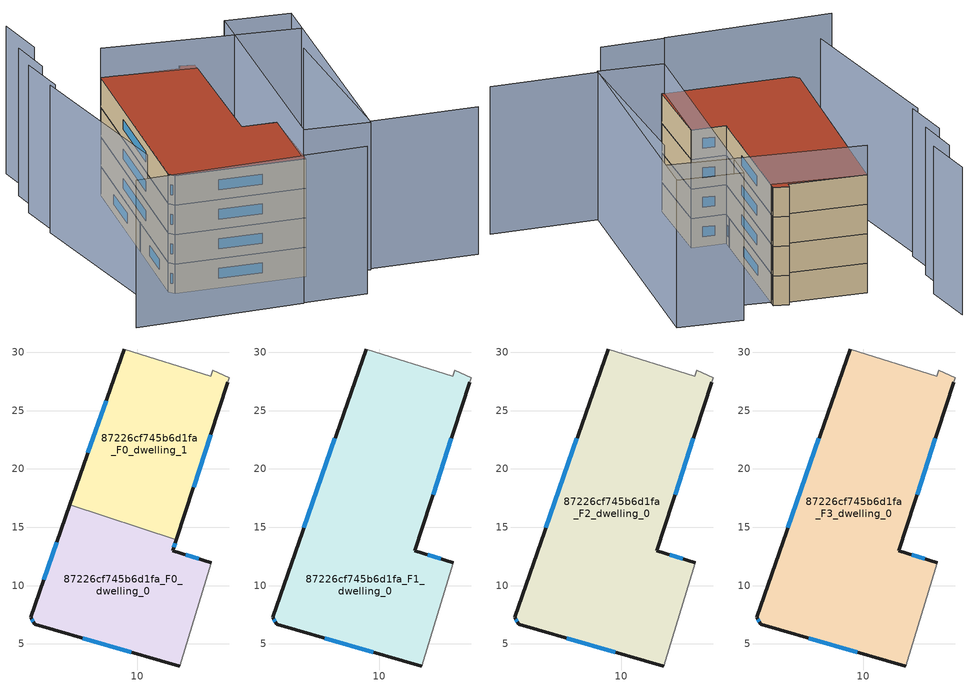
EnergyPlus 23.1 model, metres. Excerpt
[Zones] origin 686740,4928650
87226cf745b6d1fa_F0_dwelling_0
 floor ground (EU_floor_Construction): 13.35,13.95 13.04,12.98 16.36,11.97 13.62,3.11 1.2,6.7 0.85,7.3 4.21,16.93 z0
 wall outside (EU_wall_Construction): 16.36,11.97 13.04,12.98 13.35,13.95 / 4.21,16.93 0.85,7.3 1.2,6.7 13.62,3.11 z0:3
 wall adiabatic (EU_wall_Construction): 13.62,3.11 16.36,11.97 z0:3
 wall to 87226cf745b6d1fa_F0_dwelling_1 (EU_wall_Construction): 13.35,13.95 4.21,16.93 z0:3
 window (EU_Window_Construction): 13.14,13.3 13.25,13.63 / 15.25,12.31 14.15,12.65 / 5.34,5.51 9.48,4.31 / 0.97,7.1 1.08,6.9 / 3.09,13.72 1.97,10.51 z1:2
87226cf745b6d1fa_F0_dwelling_1
 floor ground (EU_floor_Construction): 16.48,28.47 17.9,27.83 17.75,27.43 13.35,13.95 4.21,16.93 8.88,30.28 16.28,27.97 z0
 wall outside (EU_wall_Construction): 13.35,13.95 17.75,27.43 / 8.88,30.28 4.21,16.93 z0:3
 wall adiabatic (EU_wall_Construction): 17.75,27.43 17.9,27.83 16.48,28.47 16.28,27.97 8.88,30.28 z0:3
 window (EU_Window_Construction): 14.82,18.44 16.28,22.94 / 7.32,25.83 5.77,21.38 z1:2
87226cf745b6d1fa_F1_dwelling_0
 floor to 87226cf745b6d1fa_F0_dwelling_0 (EU_floor_Construction): 13.35,13.95 13.04,12.98 16.36,11.97 13.62,3.11 1.2,6.7 0.85,7.3 4.21,16.93 z3
 floor to 87226cf745b6d1fa_F0_dwelling_1 (EU_floor_Construction): 16.48,28.47 17.9,27.83 17.75,27.43 13.35,13.95 4.21,16.93 8.88,30.28 16.28,27.97 z3
 wall outside (EU_wall_Construction): 16.36,11.97 13.04,12.98 17.75,27.43 / 8.88,30.28 0.85,7.3 1.2,6.7 13.62,3.11 z3:6
 wall adiabatic (EU_wall_Construction): 17.75,27.43 17.9,27.83 16.48,28.47 16.28,27.97 8.88,30.28 / 13.62,3.11 16.36,11.97 z3:6
 window (EU_Window_Construction): 14.61,17.8 16.18,22.62 / 15.25,12.31 14.15,12.65 / 5.34,5.51 9.48,4.31 / 0.97,7.1 1.08,6.9 / 6.2,22.62 3.53,14.96 z4:5
87226cf745b6d1fa_F2_dwelling_0
 floor to 87226cf745b6d1fa_F1_dwelling_0 (EU_floor_Construction): 16.48,28.47 17.9,27.83 17.75,27.43 13.04,12.98 16.36,11.97 13.62,3.11 1.2,6.7 0.85,7.3 8.88,30.28 16.28,27.97 z6
 wall outside (EU_wall_Construction): 16.36,11.97 13.04,12.98 17.75,27.43 / 8.88,30.28 0.85,7.3 1.2,6.7 13.62,3.11 z6:9
 wall adiabatic (EU_wall_Construction): 17.75,27.43 17.9,27.83 16.48,28.47 16.28,27.97 8.88,30.28 / 13.62,3.11 16.36,11.97 z6:9
 window (EU_Window_Construction): 14.61,17.8 16.18,22.62 / 15.25,12.31 14.15,12.65 / 5.34,5.51 9.48,4.31 / 0.97,7.1 1.08,6.9 / 6.2,22.62 3.53,14.96 z7:8
87226cf745b6d1fa_F3_dwelling_0
 floor to 87226cf745b6d1fa_F2_dwelling_0 (EU_floor_Construction): 16.48,28.47 17.9,27.83 17.75,27.43 13.04,12.98 16.36,11.97 13.62,3.11 1.2,6.7 0.85,7.3 8.88,30.28 16.28,27.97 z9
 wall outside (EU_wall_Construction): 16.36,11.97 13.04,12.98 17.75,27.43 / 8.88,30.28 0.85,7.3 1.2,6.7 13.62,3.11 z9:12
 wall adiabatic (EU_wall_Construction): 17.75,27.43 17.9,27.83 16.48,28.47 16.28,27.97 8.88,30.28 / 13.62,3.11 16.36,11.97 z9:12
 window (EU_Window_Construction): 14.61,17.8 16.18,22.62 / 15.25,12.31 14.15,12.65 / 5.34,5.51 9.48,4.31 / 0.97,7.1 1.08,6.9 / 6.2,22.62 3.53,14.96 z10:11
 roof outside (EU_roof_Construction): 13.62,3.11 16.36,11.97 13.04,12.98 17.75,27.43 17.9,27.83 16.48,28.47 16.28,27.97 8.88,30.28 0.85,7.3 1.2,6.7 z12
shading: -0.14,25.52 -2.14,6.48 / 0.9,30.61 0.3,25.3 / 2.49,34.59 1.85,29.71 / -6.44,1.98 9.88,-2 / 9.89,-1.96 16.03,-3.49 / 30.04,-1.44 19.69,1.35 / 19.69,1.35 24.59,19.53 / 27.09,23.58 8.88,30.28 / 4.54,39.68 3.85,33.95 / 28.35,27.11 19.6,1.1 / 19.6,1.1 13.4,3.18 / 13.4,3.18 22.15,29.2 / 22.15,29.2 28.35,27.11 z0:15
[Building]
EU S2 Campaign: North Axis=0; Terrain=City; Solar Distribution=FullExterior
[Site:Location]
Bologna: Latitude=44.5; Longitude=11.25; Time Zone=1; Elevation=37
[SizingPeriod:WeatherFileDays]
AnnualSizingPeriod: Begin Month=1; Begin Day of Month=1; End Month=12; End Day of Month=31; Day of Week for Start Day=Monday; Use Weather File Daylight Saving Period=No; Use Weather File Rain and Snow Indicators=No
[MATERIAL]
EU_InternalMass_Material: Roughness=MediumRough; Thickness=0.1; Conductivity=1; Density=1800; Specific Heat=900; Thermal Absorptance=0.9; Solar Absorptance=0.7; Visible Absorptance=0.7
[MATERIAL:NOMASS] Roughness=MediumRough; Thermal Absorptance=0.9; Solar Absorptance=0.7; Visible Absorptance=0.7
Name | Thermal Resistance
EU_wall_NoMass | 0.937881
EU_roof_NoMass | 0.548572
EU_floor_NoMass | 0.71348
[WINDOWMATERIAL:SIMPLEGLAZINGSYSTEM]
EU_Window_SimpleGlazing: UFactor=4.25633; Solar Heat Gain Coefficient=0.85; Visible Transmittance=0.85
[CONSTRUCTION]
EU_wall_Construction: EU_wall_NoMass
EU_roof_Construction: EU_roof_NoMass
EU_floor_Construction: EU_floor_NoMass
EU_InternalMass_Construction: EU_InternalMass_Material
EU_Window_Construction: EU_Window_SimpleGlazing
[ZONE] Type=1; Multiplier=1; Ceiling Height=autocalculate; Floor Area=autocalculate; Part of Total Floor Area=Yes
Name | Volume
87226cf745b6d1fa_F0_dwelling_0 | 405.103
87226cf745b6d1fa_F1_dwelling_0 | 810.192
87226cf745b6d1fa_F2_dwelling_0; 87226cf745b6d1fa_F3_dwelling_0 | 810.196
87226cf745b6d1fa_F0_dwelling_1 | 405.09
[INTERNALMASS] Construction=EU_InternalMass_Construction
Name | Zone or ZoneList | Surface Area
87226cf745b6d1fa_F0_dwelling_0_EU_InternalMass | 87226cf745b6d1fa_F0_dwelling_0 | 135.035
87226cf745b6d1fa_F0_dwelling_1_EU_InternalMass | 87226cf745b6d1fa_F0_dwelling_1 | 135.03
87226cf745b6d1fa_F1_dwelling_0_EU_InternalMass | 87226cf745b6d1fa_F1_dwelling_0 | 270.065
87226cf745b6d1fa_F2_dwelling_0_EU_InternalMass | 87226cf745b6d1fa_F2_dwelling_0 | 270.065
87226cf745b6d1fa_F3_dwelling_0_EU_InternalMass | 87226cf745b6d1fa_F3_dwelling_0 | 270.065
[OTHEREQUIPMENT] Fuel Type=Electricity; Design Level Calculation Method=Watts/Area; Power per Zone Floor Area=1; Fraction Latent=0; Fraction Radiant=0; Fraction Lost=0; Carbon Dioxide Generation Rate=0; EndUse Subcategory=EU_Step8_InternalGains
Name | Zone or ZoneList or Space or SpaceList | Schedule
EU_Step8_InternalGain_87226cf745b6d1fa_F0_dwelling_0_f000 | 87226cf745b6d1fa_F0_dwelling_0 | EU_Step8_GainSchedule_87226cf745b6d1fa_F0_dwelling_0_f000
EU_Step8_InternalGain_87226cf745b6d1fa_F0_dwelling_1_f000 | 87226cf745b6d1fa_F0_dwelling_1 | EU_Step8_GainSchedule_87226cf745b6d1fa_F0_dwelling_1_f000
EU_Step8_InternalGain_87226cf745b6d1fa_F1_dwelling_0_f000 | 87226cf745b6d1fa_F1_dwelling_0 | EU_Step8_GainSchedule_87226cf745b6d1fa_F1_dwelling_0_f000
EU_Step8_InternalGain_87226cf745b6d1fa_F2_dwelling_0_f000 | 87226cf745b6d1fa_F2_dwelling_0 | EU_Step8_GainSchedule_87226cf745b6d1fa_F2_dwelling_0_f000
EU_Step8_InternalGain_87226cf745b6d1fa_F3_dwelling_0_f000 | 87226cf745b6d1fa_F3_dwelling_0 | EU_Step8_GainSchedule_87226cf745b6d1fa_F3_dwelling_0_f000
[ZONEVENTILATION:DESIGNFLOWRATE] Schedule=EU_AlwaysOn; Design Flow Rate Calculation Method=AirChanges/Hour; Air Changes per Hour=0.687892; Ventilation Type=Natural; Fan Pressure Rise=0; Fan Total Efficiency=1; Constant Term Coefficient=1; Temperature Term Coefficient=0; Velocity Term Coefficient=0; Velocity Squared Term Coefficient=0; Minimum Indoor Temperature=-100; Maximum Indoor Temperature=100; Delta Temperature=-100; Minimum Outdoor Temperature=-100; Maximum Outdoor Temperature=100; Maximum Wind Speed=40
Name | Zone or ZoneList or Space or SpaceList
EU_ConstantAir_87226cf745b6d1fa_F0_dwelling_0 | 87226cf745b6d1fa_F0_dwelling_0
EU_ConstantAir_87226cf745b6d1fa_F0_dwelling_1 | 87226cf745b6d1fa_F0_dwelling_1
EU_ConstantAir_87226cf745b6d1fa_F1_dwelling_0 | 87226cf745b6d1fa_F1_dwelling_0
EU_ConstantAir_87226cf745b6d1fa_F2_dwelling_0 | 87226cf745b6d1fa_F2_dwelling_0
EU_ConstantAir_87226cf745b6d1fa_F3_dwelling_0 | 87226cf745b6d1fa_F3_dwelling_0
[HVACTEMPLATE:THERMOSTAT] Constant Heating Setpoint=20; Constant Cooling Setpoint=50
EU_HeatOnly_87226cf745b6d1fa_F0_dwelling_0; EU_HeatOnly_87226cf745b6d1fa_F0_dwelling_1; EU_HeatOnly_87226cf745b6d1fa_F1_dwelling_0; EU_HeatOnly_87226cf745b6d1fa_F2_dwelling_0; EU_HeatOnly_87226cf745b6d1fa_F3_dwelling_0
[HVACTEMPLATE:ZONE:IDEALLOADSAIRSYSTEM] System Availability Schedule=EU_AlwaysOn; Maximum Heating Supply Air Temperature=50; Minimum Cooling Supply Air Temperature=13; Maximum Heating Supply Air Humidity Ratio=0.0156; Minimum Cooling Supply Air Humidity Ratio=0.0077; Heating Limit=NoLimit; Cooling Limit=NoLimit; Heating Availability Schedule=EU_AlwaysOn; Cooling Availability Schedule=EU_CoolingOff; Dehumidification Control Type=ConstantSensibleHeatRatio; Cooling Sensible Heat Ratio=0.7; Dehumidification Setpoint=60; Humidification Control Type=None; Humidification Setpoint=30; Outdoor Air Method=None; Outdoor Air Flow Rate per Person=0.00944; Outdoor Air Flow Rate per Zone Floor Area=0; Outdoor Air Flow Rate per Zone=0; Demand Controlled Ventilation Type=None; Outdoor Air Economizer Type=NoEconomizer; Heat Recovery Type=None; Sensible Heat Recovery Effectiveness=0.7; Latent Heat Recovery Effectiveness=0.65
Name | Template Thermostat
87226cf745b6d1fa_F0_dwelling_0 | EU_HeatOnly_87226cf745b6d1fa_F0_dwelling_0
87226cf745b6d1fa_F0_dwelling_1 | EU_HeatOnly_87226cf745b6d1fa_F0_dwelling_1
87226cf745b6d1fa_F1_dwelling_0 | EU_HeatOnly_87226cf745b6d1fa_F1_dwelling_0
87226cf745b6d1fa_F2_dwelling_0 | EU_HeatOnly_87226cf745b6d1fa_F2_dwelling_0
87226cf745b6d1fa_F3_dwelling_0 | EU_HeatOnly_87226cf745b6d1fa_F3_dwelling_0
[SIZING:ZONE] Zone Cooling Design Supply Air Temperature Input Method=SupplyAirTemperature; Zone Cooling Design Supply Air Temperature=13; Zone Heating Design Supply Air Temperature Input Method=SupplyAirTemperature; Zone Heating Design Supply Air Temperature=50; Zone Cooling Design Supply Air Humidity Ratio=0.008; Zone Heating Design Supply Air Humidity Ratio=0.008; Cooling Design Air Flow Method=DesignDay; Cooling Design Air Flow Rate=0; Cooling Minimum Air Flow per Zone Floor Area=0.000762; Cooling Minimum Air Flow=0; Cooling Minimum Air Flow Fraction=0.2; Heating Design Air Flow Method=DesignDay; Heating Design Air Flow Rate=0; Heating Maximum Air Flow per Zone Floor Area=0.002032; Heating Maximum Air Flow=0.141576; Heating Maximum Air Flow Fraction=0.3; Account for Dedicated Outdoor Air System=No; Dedicated Outdoor Air System Control Strategy=NeutralSupplyAir; Dedicated Outdoor Air Low Setpoint Temperature for Design=autosize; Dedicated Outdoor Air High Setpoint Temperature for Design=autosize; Zone Load Sizing Method=Sensible Load Only No Latent Load; Zone Latent Cooling Design Supply Air Humidity Ratio Input Method=HumidityRatioDifference; Zone Cooling Design Supply Air Humidity Ratio Difference=0.005; Zone Latent Heating Design Supply Air Humidity Ratio Input Method=HumidityRatioDifference; Zone Humidification Design Supply Air Humidity Ratio Difference=0.005
87226cf745b6d1fa_F0_dwelling_0; 87226cf745b6d1fa_F0_dwelling_1; 87226cf745b6d1fa_F1_dwelling_0; 87226cf745b6d1fa_F2_dwelling_0; 87226cf745b6d1fa_F3_dwelling_0
[SCHEDULE:CONSTANT]
Name | Hourly Value
EU_AlwaysOn | 1
EU_CoolingOff | 0
[SCHEDULE:FILE] Column Number=1; Rows to Skip at Top=0; Number of Hours of Data=8760; Column Separator=Comma; Interpolate to Timestep=No; Minutes per Item=60; Adjust Schedule for Daylight Savings=Yes
Name | File
EU_Step8_GainSchedule_87226cf745b6d1fa_F0_dwelling_0_f000 | ../../schedules/87226cf745b6d1fa/87226cf745b6d1fa_F0_dwelling_0_f000_gain.csv
EU_Step8_GainSchedule_87226cf745b6d1fa_F0_dwelling_1_f000 | ../../schedules/87226cf745b6d1fa/87226cf745b6d1fa_F0_dwelling_1_f000_gain.csv
EU_Step8_GainSchedule_87226cf745b6d1fa_F1_dwelling_0_f000 | ../../schedules/87226cf745b6d1fa/87226cf745b6d1fa_F1_dwelling_0_f000_gain.csv
EU_Step8_GainSchedule_87226cf745b6d1fa_F2_dwelling_0_f000 | ../../schedules/87226cf745b6d1fa/87226cf745b6d1fa_F2_dwelling_0_f000_gain.csv
EU_Step8_GainSchedule_87226cf745b6d1fa_F3_dwelling_0_f000 | ../../schedules/87226cf745b6d1fa/87226cf745b6d1fa_F3_dwelling_0_f000_gain.csv
